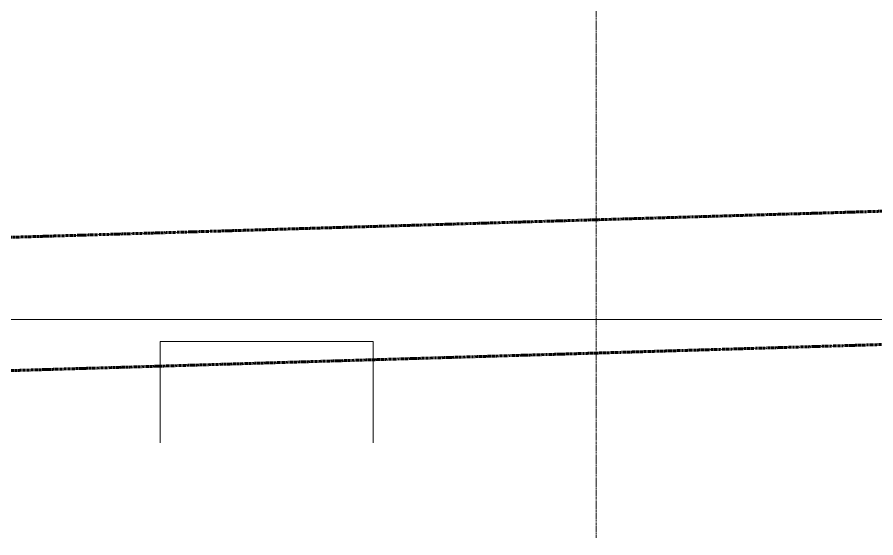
# Model space of a CAD drawing. Header units: inches. Extents: x -4105 to -1989, y 9836 to 11159.
# Drawn here: x -2983.7 to -2751.8, y 9836.2 to 9976.8 of the extents above; entities that cross this region are included whole.
import ezdxf

# ---------------------------------------------------------------- set-up
doc = ezdxf.new("R2010")
doc.units = ezdxf.units.IN
doc.header["$MEASUREMENT"] = 0
doc.linetypes.add('Double Dash 3_8_', pattern=[1, 0.375, -0.125, 0.125, -0.125, 0.125, -0.125])
doc.linetypes.add('Grid Line 1_2_', pattern=[0.875, 0.5, -0.125, 0.125, -0.125])
for name, color, linetype, lineweight in [('0-1', 7, 'Continuous', 5), ('C-PROP-LINE-1', 10, 'Double Dash 3_8_', 60), ('C-TOPO', 7, 'Continuous', 9), ('S-GRID-1', 1, 'Grid Line 1_2_', 9)]:
    doc.layers.add(name, color=color, linetype=linetype, lineweight=lineweight)
doc.layers.add('0-3', color=255, linetype='Continuous', lineweight=5, transparency=1)

# ---------------------------------------------------------------- blocks, each defined once
blk = doc.blocks.new('CTR  - Topography_rvt-1-ENLARGED FLOOR PLAN - 2ND FLOOR PLAN - WEST')
at = {"layer": 'C-TOPO'}
for p, q in [((-2699.65, 9895.19), (-3561.58, 9895.19)), ((-2945.12, 9861.8), (-2945.12, 9889.19)), ((-2945.12, 9889.19), (-2887.52, 9889.19)), ((-2887.52, 9889.19), (-2945.12, 9889.19)), ((-2945.12, 9889.19), (-2945.12, 9861.8)), ((-2887.52, 9889.19), (-2887.52, 9861.8)), ((-2887.52, 9861.8), (-2887.52, 9889.19))]:
    blk.add_line(p, q, dxfattribs=at)
blk = doc.blocks.new('Family - ___-1878357-ENLARGED FLOOR PLAN - 2ND FLOOR PLAN - WEST')
at = {"layer": 'C-PROP-LINE-1'}
for p, q in [((-3867.12, 9890.98), (-2053.88, 9945.26)), ((-3638.68, 9861.8), (-2053.88, 9909.25))]:
    blk.add_line(p, q, dxfattribs=at)
blk = doc.blocks.new('CTR - 1st Phase - Shell_rvt-1-ENLARGED FLOOR PLAN - 2ND FLOOR PLAN - WEST')
at = {"layer": 'S-GRID-1'}
blk.add_line((-2827.32, 9836.18), (-2827.32, 11126.32), dxfattribs=at)
at = {"layer": '0-3'}
blk.add_blockref('Family - ___-1878357-ENLARGED FLOOR PLAN - 2ND FLOOR PLAN - WEST', (0, 0), dxfattribs=at)

msp = doc.modelspace()

# ---------------------------------------------------------------- block references
at = {"layer": '0-1'}
for name in ['CTR - 1st Phase - Shell_rvt-1-ENLARGED FLOOR PLAN - 2ND FLOOR PLAN - WEST', 'CTR  - Topography_rvt-1-ENLARGED FLOOR PLAN - 2ND FLOOR PLAN - WEST']:
    msp.add_blockref(name, (0, 0), dxfattribs=at)

doc.saveas('drawing.dxf')
